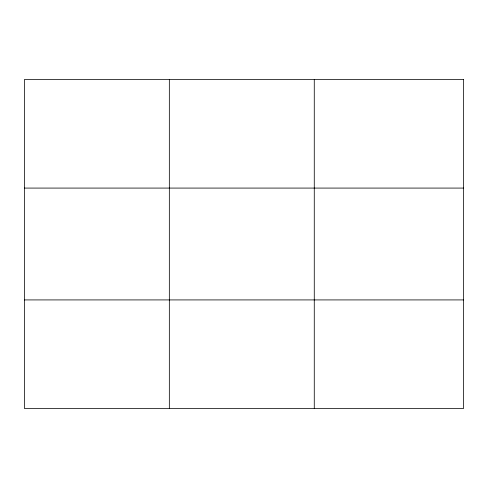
<?xml version="1.0" encoding="UTF-8"?>
<svg xmlns="http://www.w3.org/2000/svg" width="488" height="488" viewBox="0 0 488 488"><rect width="100%" height="100%" fill="white"/><g stroke="black" fill="none" stroke-linecap="round" stroke-linejoin="round"><path stroke-width="0.73" d="M169.336 408.462L169.336 79.538M314.272 408.462L314.272 79.538M24.4 188.081L463.6 188.081M24.4 299.919L463.6 299.919M463.6 79.538L463.6 408.462L24.4 408.462L24.4 79.538L463.6 79.538"/></g></svg>
